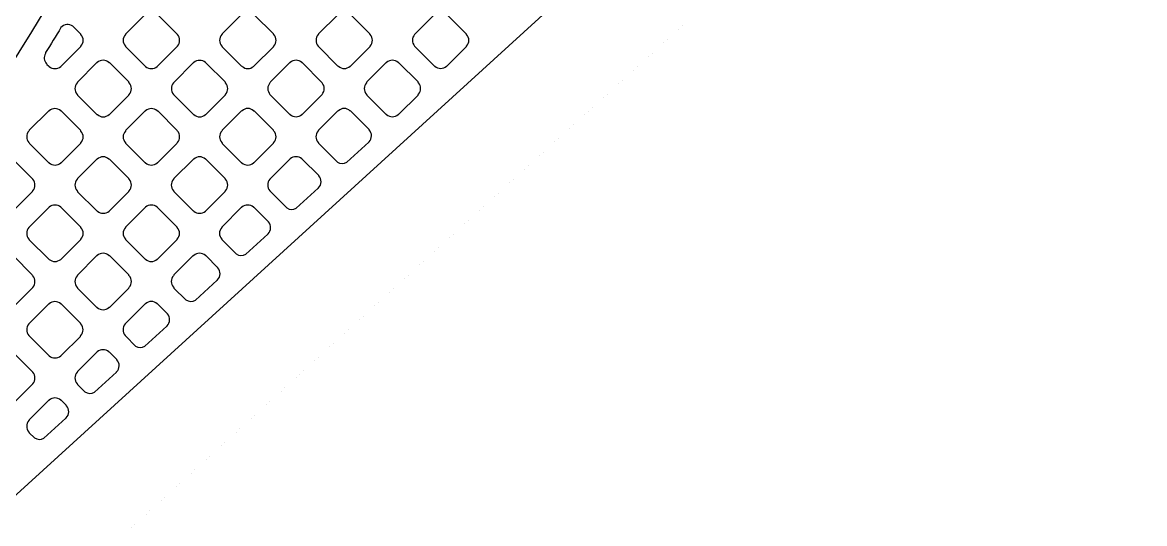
# Model space of a CAD drawing. Header units: millimetres. Extents: x 3440 to 3572, y 2 to 96.
# Drawn here: x 3505.505 to 3508.013, y 58.646 to 59.766 of the extents above; entities that cross this region are included whole.
import ezdxf

# ---------------------------------------------------------------- set-up
doc = ezdxf.new("R2010")
doc.units = ezdxf.units.MM
doc.header["$LTSCALE"] = 23.1
doc.layers.add('gbr-dxf', color=7, linetype='CONTINUOUS')
doc.layers.add('gbr-outline-dxf', color=2, linetype='CONTINUOUS')

msp = doc.modelspace()

# ---------------------------------------------------------------- linework, layer by layer
at = {"layer": 'gbr-dxf', "linetype": 'Continuous'}
for points in [[(3505.266, 59.339, 0.139526), (3507.3332, 65.746, -0.274491), (3507.3472, 65.7679, 0.210508), (3507.3542, 65.7827, -0.047362), (3507.3533, 65.7922, -0.091104), (3507.3566, 65.8103), (3507.4727, 66.1153, -0.066558), (3507.4913, 66.1658), (3507.4913, 68.8253, 0.199318), (3507.4766, 68.8607), (3507.2206, 69.1157, 0.198501), (3507.1854, 69.1303), (3504.6979, 69.1303, 0.198987)], [(3504.7507, 69.0028), (3507.1333, 69.0028, -0.198395), (3507.1686, 68.9882), (3507.3495, 68.8079, -0.199424), (3507.3642, 68.7725), (3507.3642, 66.2378, -0.198889), (3507.3496, 66.2025), (3507.1558, 66.0086, 0.188485), (3507.135, 65.9582, -0.064967), (3507.1341, 65.9518), (3507.1341, 65.9183, -0.016201), (3507.1341, 65.9127, -0.161259), (3504.5884, 58.7483, -0.03053)], [(3503.8763, 59.6794, 0.16455), (3505.9649, 65.8541, -0.009265), (3505.965, 65.8571), (3505.965, 65.9009, -0.018465), (3505.9649, 65.9026, 0.414241), (3505.8899, 65.9776, -0.014695), (3505.8886, 65.9776), (3505.8806, 65.9776, -0.018488), (3505.8789, 65.9776, 0.40441), (3505.8039, 65.9051), (3505.8039, 65.824, -0.008849), (3505.8039, 65.8212, -0.163905), (3503.7764, 59.8065, -0.038571)], [(3504.1284, 59.4535, 0.165094), (3506.2984, 65.8464, -0.009229), (3506.2985, 65.8494), (3506.2985, 65.9043, 0.40164), (3506.2251, 65.9776), (3506.2184, 65.9776), (3506.2178, 65.9776, 0.407482), (3506.1428, 65.9043), (3506.1428, 65.8547, -0.009242), (3506.1427, 65.8517, -0.16464), (3504.014, 59.5667, -0.029463)], [(3504.1933, 59.0612, 0.159546), (3506.6311, 65.9019), (3506.6311, 65.9026, 0.414241), (3506.5561, 65.9776, -0.014632), (3506.5548, 65.9776), (3506.5529, 65.9776, -0.018442), (3506.5512, 65.9776, 0.40413), (3506.4763, 65.9052), (3506.4763, 65.8471, -0.009242), (3506.4762, 65.8441, -0.165171), (3504.2661, 59.3408, -0.039615)], [(3504.4523, 58.863, 0.160737), (3506.956, 65.8993, -0.0147), (3506.956, 65.9006), (3506.956, 65.9017, -0.011474), (3506.9559, 65.9026, 0.414241), (3506.8809, 65.9776), (3506.8807, 65.9776, 0.393993), (3506.8091, 65.9045, -0.016639), (3506.809, 65.9031, -0.159795), (3504.3304, 58.9478, -0.028322)], [(3507.9736, 61.1254), (3507.9736, 61.0933, -0.013354), (3507.9736, 61.0922, -0.211122), (3507.885, 60.8918), (3507.8848, 60.8916), (3503.7542, 57.1297), (3503.7537, 57.1293), (3502.2123, 55.7255), (3502.2118, 55.7251, 0.093809), (3502.0485, 55.5088), (3502.0482, 55.5082, 0.114046), (3501.9736, 55.1885, -0.01711), (3501.9736, 55.187), (3501.9736, 54.1956)]]:
    msp.add_lwpolyline(points, format="xyb", dxfattribs=at)
for points in [[(3505.7351, 59.7386, 0.379639), (3505.7351, 59.7127, -0.096625), (3505.7361, 59.711), (3505.7787, 59.6684, -0.100151), (3505.7804, 59.6674, 0.37981), (3505.8064, 59.6674, -0.096458), (3505.808, 59.6684), (3505.8505, 59.7109, -0.096627), (3505.8515, 59.7125, 0.379297), (3505.8515, 59.7385, -0.107685), (3505.8505, 59.7404), (3505.808, 59.7828, -0.104211), (3505.8062, 59.7838, 0.378878), (3505.7803, 59.7838, -0.096117), (3505.7786, 59.7828), (3505.7361, 59.7403, -0.095916)], [(3505.9507, 59.7126, -0.09119), (3505.9516, 59.7111), (3505.9943, 59.6684, -0.095602), (3505.9959, 59.6675, 0.378355), (3506.0218, 59.6675, -0.096238), (3506.0234, 59.6684), (3506.066, 59.711, -0.095895), (3506.067, 59.7126, 0.379116), (3506.067, 59.7386, -0.096614), (3506.066, 59.7402), (3506.0234, 59.7828, -0.092413), (3506.0218, 59.7838, 0.379249), (3505.9959, 59.7838, -0.096458), (3505.9942, 59.7828), (3505.9517, 59.7402, -0.096627), (3505.9507, 59.7386, 0.379152)], [(3506.1662, 59.7127, -0.104132), (3506.1672, 59.7109), (3506.2095, 59.6686, -0.107936), (3506.2113, 59.6676, 0.37981), (3506.2373, 59.6676, -0.096458), (3506.2389, 59.6685), (3506.2815, 59.7111, -0.096627), (3506.2825, 59.7128, 0.379859), (3506.2825, 59.7387, -0.100902), (3506.2815, 59.7405), (3506.239, 59.7829, -0.096627), (3506.2374, 59.7839, 0.379731), (3506.2114, 59.7839, -0.096625), (3506.2098, 59.7829), (3506.1671, 59.7403, -0.096111), (3506.1662, 59.7386, 0.379682)], [(3506.3817, 59.7128, -0.099971), (3506.3827, 59.7111), (3506.4251, 59.6687, -0.103923), (3506.4269, 59.6677, 0.379201), (3506.4528, 59.6677, -0.096625), (3506.4545, 59.6687), (3506.4969, 59.7111, -0.096111), (3506.4979, 59.7128, 0.379357), (3506.4979, 59.7387, -0.104256), (3506.4969, 59.7405), (3506.4545, 59.7829, -0.100442), (3506.4527, 59.7839, 0.37947), (3506.4268, 59.7839, -0.096625), (3506.4251, 59.7829), (3506.3827, 59.7404, -0.096111), (3506.3817, 59.7388, 0.379451)], [(3505.5564, 59.6962, 0.329139), (3505.5591, 59.6732, -0.13656), (3505.56, 59.6714), (3505.563, 59.6685, -0.103973), (3505.5648, 59.6674, 0.378828), (3505.5907, 59.6674, -0.096377), (3505.5923, 59.6684), (3505.635, 59.711, -0.095895), (3505.6359, 59.7126, 0.379116), (3505.6359, 59.7386, -0.104371), (3505.6349, 59.7404), (3505.6181, 59.7572, 0.381177), (3505.5912, 59.7541, -0.001368), (3505.5569, 59.6981, -0.134487)], [(3505.6273, 59.6049, -0.099964), (3505.6283, 59.6031), (3505.6708, 59.5606, -0.104264), (3505.6726, 59.5596, 0.37981), (3505.6986, 59.5596, -0.096625), (3505.7002, 59.5606), (3505.7428, 59.6032, -0.096111), (3505.7437, 59.6048, 0.379859), (3505.7437, 59.6308, -0.104293), (3505.7427, 59.6326), (3505.7002, 59.6751, -0.100824), (3505.6985, 59.6761, 0.379731), (3505.6725, 59.6761, -0.096625), (3505.6709, 59.6751), (3505.6283, 59.6325, -0.096111), (3505.6273, 59.6308, 0.379682)], [(3505.8429, 59.6308, 0.379422), (3505.8429, 59.6049, -0.096625), (3505.8439, 59.6032), (3505.8864, 59.5607, -0.100151), (3505.8881, 59.5597, 0.379308), (3505.9141, 59.5597, -0.09601), (3505.9157, 59.5607), (3505.9583, 59.6032, -0.096227), (3505.9592, 59.6049, 0.378784), (3505.9592, 59.6308, -0.107365), (3505.9582, 59.6327), (3505.9159, 59.675, -0.104029), (3505.9141, 59.676, 0.378278), (3505.8882, 59.676, -0.095883), (3505.8865, 59.6751), (3505.8439, 59.6325, -0.096328)], [(3506.0584, 59.605, -0.090793), (3506.0593, 59.6034), (3506.102, 59.5608, -0.095686), (3506.1036, 59.5598, 0.378338), (3506.1295, 59.5598, -0.096377), (3506.1312, 59.5608), (3506.1737, 59.6033, -0.095895), (3506.1747, 59.6049, 0.379347), (3506.1747, 59.6309, -0.096475), (3506.1737, 59.6325), (3506.1311, 59.6751, -0.092289), (3506.1295, 59.6761, 0.379731), (3506.1036, 59.6761, -0.096475), (3506.1019, 59.6751), (3506.0594, 59.6326, -0.096627), (3506.0584, 59.6309, 0.379123)], [(3506.2739, 59.605, -0.103917), (3506.2749, 59.6032), (3506.3172, 59.5609, -0.107548), (3506.319, 59.5599, 0.37902), (3506.345, 59.5598, -0.09574), (3506.3466, 59.5608), (3506.3892, 59.6034, -0.095796), (3506.3902, 59.6051, 0.378877), (3506.3902, 59.631, -0.100299), (3506.3892, 59.6327), (3506.3467, 59.6752, -0.096842), (3506.345, 59.6762, 0.37947), (3506.3191, 59.6762, -0.096625), (3506.3174, 59.6752), (3506.2748, 59.6326, -0.096111), (3506.2739, 59.6309, 0.379682)], [(3505.5196, 59.4972, -0.103884), (3505.5206, 59.4954), (3505.563, 59.453, -0.107982), (3505.5649, 59.4519, 0.379422), (3505.5909, 59.4519, -0.096625), (3505.5925, 59.4529), (3505.6349, 59.4953, -0.096111), (3505.6359, 59.497, 0.379859), (3505.6359, 59.5229, -0.100399), (3505.6349, 59.5247), (3505.5923, 59.5673, -0.096627), (3505.5907, 59.5682, 0.3795), (3505.5647, 59.5683, -0.096117), (3505.5631, 59.5673), (3505.5205, 59.5247, -0.095796), (3505.5196, 59.5231, 0.378651)], [(3505.7351, 59.497, -0.099964), (3505.7361, 59.4953), (3505.7785, 59.4529, -0.104264), (3505.7803, 59.4519, 0.37981), (3505.8063, 59.4519, -0.096625), (3505.8079, 59.4529), (3505.8505, 59.4955, -0.096111), (3505.8514, 59.4971, 0.379859), (3505.8514, 59.5231, -0.104293), (3505.8504, 59.5249), (3505.8081, 59.5672, -0.100824), (3505.8063, 59.5682, 0.379731), (3505.7804, 59.5682, -0.096625), (3505.7787, 59.5673), (3505.7361, 59.5246, -0.096111), (3505.7351, 59.523, 0.379682)], [(3505.9506, 59.5231, 0.379299), (3505.9506, 59.4972, -0.096625), (3505.9516, 59.4955), (3505.9941, 59.4531, -0.100151), (3505.9958, 59.452, 0.379451), (3506.0218, 59.452, -0.096259), (3506.0234, 59.453), (3506.066, 59.4956, -0.095895), (3506.067, 59.4972, 0.378772), (3506.067, 59.5231, -0.107835), (3506.0659, 59.525), (3506.0236, 59.5673, -0.104029), (3506.0218, 59.5684, 0.378434), (3505.9959, 59.5684, -0.096025), (3505.9942, 59.5674), (3505.9516, 59.5248, -0.095895)], [(3506.1661, 59.4973, -0.09119), (3506.167, 59.4958), (3506.209, 59.4538, 0.275908), (3506.2301, 59.4533), (3506.2791, 59.498, -0.046073), (3506.2797, 59.4987, 0.39269), (3506.2803, 59.5257, -0.047594), (3506.2798, 59.5265), (3506.2388, 59.5674, -0.092289), (3506.2372, 59.5684, 0.379731), (3506.2113, 59.5684, -0.096625), (3506.2096, 59.5674), (3506.1671, 59.5249, -0.096111), (3506.1661, 59.5232, 0.379123)], [(3505.4118, 59.4153, 0.379422), (3505.4118, 59.3893, -0.091954), (3505.4127, 59.3878), (3505.4554, 59.3451, -0.096332), (3505.4571, 59.3441, 0.379308), (3505.483, 59.3441, -0.095968), (3505.4847, 59.345), (3505.5273, 59.3877, -0.096328), (3505.5282, 59.3893, 0.37947), (3505.5282, 59.4153, -0.096723), (3505.5272, 59.4169), (3505.4846, 59.4596, -0.092898), (3505.483, 59.4605, 0.379357), (3505.457, 59.4606, -0.09601), (3505.4554, 59.4596), (3505.4127, 59.4169, -0.096227)], [(3505.6274, 59.3893, -0.104392), (3505.6285, 59.3875), (3505.6707, 59.3453, -0.107961), (3505.6726, 59.3442, 0.37981), (3505.6986, 59.3442, -0.096458), (3505.7002, 59.3452), (3505.7426, 59.3876, -0.096423), (3505.7436, 59.3893, 0.379859), (3505.7436, 59.4153, -0.100399), (3505.7426, 59.417), (3505.7002, 59.4594, -0.096627), (3505.6985, 59.4604, 0.379731), (3505.6725, 59.4604, -0.096475), (3505.6709, 59.4594), (3505.6284, 59.417, -0.096627), (3505.6274, 59.4153, 0.379682)], [(3505.8428, 59.3893, -0.10047), (3505.8438, 59.3876), (3505.8862, 59.3453, -0.10399), (3505.888, 59.3442, 0.37981), (3505.9139, 59.3442, -0.096458), (3505.9156, 59.3452), (3505.9582, 59.3878, -0.096627), (3505.9591, 59.3894, 0.379859), (3505.9591, 59.4154, -0.104392), (3505.9581, 59.4172), (3505.9157, 59.4595, -0.100151), (3505.914, 59.4605, 0.379731), (3505.8881, 59.4605, -0.096458), (3505.8864, 59.4596), (3505.8438, 59.417, -0.096627), (3505.8428, 59.4153, 0.379682)], [(3506.0583, 59.4154, 0.379068), (3506.0583, 59.3895, -0.096259), (3506.0593, 59.3878), (3506.0961, 59.3511, 0.2777), (3506.1172, 59.3505), (3506.1664, 59.3953, -0.045251), (3506.167, 59.396, 0.392279), (3506.1676, 59.4231, -0.064939), (3506.1669, 59.4241), (3506.1313, 59.4597, -0.104283), (3506.1295, 59.4607, 0.378386), (3506.1036, 59.4607, -0.096025), (3506.102, 59.4597), (3506.0593, 59.4171, -0.095796)], [(3505.5196, 59.3075, 0.379201), (3505.5196, 59.2815, -0.091954), (3505.5205, 59.28), (3505.5631, 59.2374, -0.096128), (3505.5648, 59.2364, 0.37981), (3505.5907, 59.2364, -0.096458), (3505.5924, 59.2374), (3505.6349, 59.2799, -0.096627), (3505.6359, 59.2816, 0.3795), (3505.6359, 59.3075, -0.096614), (3505.635, 59.3092), (3505.5924, 59.3518, -0.092244), (3505.5908, 59.3527, 0.378939), (3505.5649, 59.3527, -0.096259), (3505.5632, 59.3518), (3505.5206, 59.3091, -0.096539)], [(3505.7351, 59.2816, -0.103917), (3505.7361, 59.2798), (3505.7784, 59.2376, -0.107817), (3505.7803, 59.2365, 0.37981), (3505.8063, 59.2365, -0.096475), (3505.8079, 59.2375), (3505.8503, 59.2799, -0.096627), (3505.8513, 59.2816, 0.379859), (3505.8513, 59.3076, -0.100714), (3505.8503, 59.3093), (3505.8079, 59.3517, -0.09693), (3505.8062, 59.3527, 0.379731), (3505.7802, 59.3527, -0.096625), (3505.7786, 59.3517), (3505.7361, 59.3093, -0.096111), (3505.7351, 59.3076, 0.379682)], [(3505.9505, 59.2816, -0.099964), (3505.9515, 59.2799), (3505.983, 59.2484, 0.280234), (3506.0043, 59.2477), (3506.0535, 59.2925, -0.046054), (3506.0541, 59.2932, 0.392258), (3506.0547, 59.3203, -0.059307), (3506.0541, 59.3212), (3506.0234, 59.3519, -0.100073), (3506.0217, 59.3529, 0.379347), (3505.9958, 59.3528, -0.096625), (3505.9941, 59.3519), (3505.9515, 59.3093, -0.096111), (3505.9505, 59.3076, 0.379682)], [(3505.4119, 59.1738, -0.096103), (3505.4129, 59.1722), (3505.4554, 59.1297, -0.09979), (3505.4571, 59.1287, 0.37981), (3505.483, 59.1287, -0.096458), (3505.4847, 59.1297), (3505.5271, 59.1721, -0.096627), (3505.5281, 59.1738, 0.379859), (3505.5281, 59.1997, -0.108361), (3505.527, 59.2016), (3505.4848, 59.2439, -0.104691), (3505.483, 59.2449, 0.379731), (3505.457, 59.2449, -0.096625), (3505.4554, 59.2439), (3505.4129, 59.2014, -0.096111), (3505.4119, 59.1998, 0.379682)], [(3505.6273, 59.1738, -0.092348), (3505.6282, 59.1722), (3505.6708, 59.1297, -0.096111), (3505.6725, 59.1287, 0.37981), (3505.6984, 59.1287, -0.096458), (3505.7001, 59.1297), (3505.7426, 59.1722, -0.096627), (3505.7436, 59.1739, 0.379859), (3505.7436, 59.1999, -0.096723), (3505.7426, 59.2015), (3505.7001, 59.2441, -0.092564), (3505.6985, 59.245, 0.379731), (3505.6725, 59.245, -0.096475), (3505.6709, 59.244), (3505.6283, 59.2014, -0.096627), (3505.6273, 59.1998, 0.379682)], [(3505.8428, 59.174, -0.104473), (3505.8438, 59.1722), (3505.8702, 59.1458, 0.282018), (3505.8916, 59.1451), (3505.9407, 59.1898, -0.044815), (3505.9413, 59.1905, 0.391893), (3505.9418, 59.2175, -0.054322), (3505.9412, 59.2184), (3505.9155, 59.244, -0.096627), (3505.9139, 59.245, 0.379731), (3505.8879, 59.245, -0.096625), (3505.8863, 59.244), (3505.8438, 59.2016, -0.096111), (3505.8428, 59.1999, 0.379451)], [(3505.5196, 59.0661, -0.096625), (3505.5206, 59.0645), (3505.563, 59.022, -0.100151), (3505.5648, 59.021, 0.37981), (3505.5907, 59.021, -0.096458), (3505.5924, 59.022), (3505.6348, 59.0644, -0.096627), (3505.6358, 59.0661, 0.379859), (3505.6358, 59.092, -0.108361), (3505.6347, 59.0939), (3505.5925, 59.1362, -0.10442), (3505.5907, 59.1372, 0.379731), (3505.5647, 59.1372, -0.096458), (3505.5631, 59.1362), (3505.5206, 59.0937, -0.096627), (3505.5196, 59.0921, 0.379682)], [(3505.735, 59.0661, -0.091954), (3505.7359, 59.0646), (3505.7577, 59.0428, 0.275919), (3505.7788, 59.0423), (3505.828, 59.0871, -0.045778), (3505.8285, 59.0878, 0.391798), (3505.8292, 59.1148, -0.046855), (3505.8286, 59.1155), (3505.8078, 59.1364, -0.092244), (3505.8062, 59.1373, 0.379347), (3505.7802, 59.1373, -0.096625), (3505.7786, 59.1364), (3505.736, 59.0937, -0.096111), (3505.735, 59.0921, 0.379682)], [(3505.4118, 58.9584, -0.099976), (3505.4128, 58.9566), (3505.4552, 58.9142, -0.103548), (3505.457, 58.9132, 0.379947), (3505.4829, 58.9132, -0.096265), (3505.4846, 58.9142), (3505.5271, 58.9567, -0.096627), (3505.5281, 58.9584, 0.379859), (3505.5281, 58.9843, -0.104765), (3505.5271, 58.9861), (3505.4847, 59.0285, -0.100519), (3505.483, 59.0295, 0.379731), (3505.457, 59.0295, -0.096458), (3505.4554, 59.0285), (3505.4128, 58.986, -0.09693), (3505.4118, 58.9843, 0.379648)], [(3505.6273, 58.9584, -0.095973), (3505.6283, 58.9568), (3505.6449, 58.9402, 0.277833), (3505.666, 58.9396), (3505.7151, 58.9843, -0.046349), (3505.7157, 58.985, 0.39269), (3505.7163, 59.0121, -0.065915), (3505.7155, 59.0131), (3505.7002, 59.0285, -0.104691), (3505.6984, 59.0295, 0.379731), (3505.6724, 59.0295, -0.096625), (3505.6708, 59.0285), (3505.6283, 58.986, -0.096111), (3505.6273, 58.9844, 0.379691)], [(3505.5195, 58.8506, -0.099754), (3505.5205, 58.8489), (3505.5319, 58.8375, 0.279715), (3505.5532, 58.8368), (3505.6024, 58.8816, -0.046473), (3505.6029, 58.8823, 0.392655), (3505.6035, 58.9094, -0.059946), (3505.6029, 58.9104), (3505.5924, 58.9208, -0.100824), (3505.5907, 58.9218, 0.379731), (3505.5647, 58.9218, -0.096625), (3505.5631, 58.9208), (3505.5205, 58.8782, -0.096857), (3505.5195, 58.8766, 0.379026)]]:
    msp.add_lwpolyline(points, format="xyb", close=True, dxfattribs=at)
at = {"layer": 'gbr-outline-dxf', "linetype": 'Continuous', "const_width": 0.000025}
msp.add_lwpolyline([(3488.202, 47.8048), (3488.202, 55.1864, -0.211094), (3488.3653, 55.5561), (3494.0386, 60.7224, 0.211095), (3494.202, 61.0921), (3494.202, 68.9953, -0.414217), (3494.702, 69.4953), (3507.7019, 69.4953, -0.414217), (3508.2019, 68.9953), (3508.2019, 61.0921, -0.211094), (3508.0386, 60.7224), (3502.3653, 55.5561, 0.211095), (3502.2019, 55.1864), (3502.2019, 46.4286, -0.414217), (3501.7019, 45.9286), (3496.702, 45.9286, -0.414217), (3496.202, 46.4286), (3496.202, 46.8048, 0.414217), (3495.702, 47.3048), (3488.702, 47.3048, -0.414217)], format="xyb", close=True, dxfattribs=at)

doc.saveas('drawing.dxf')
